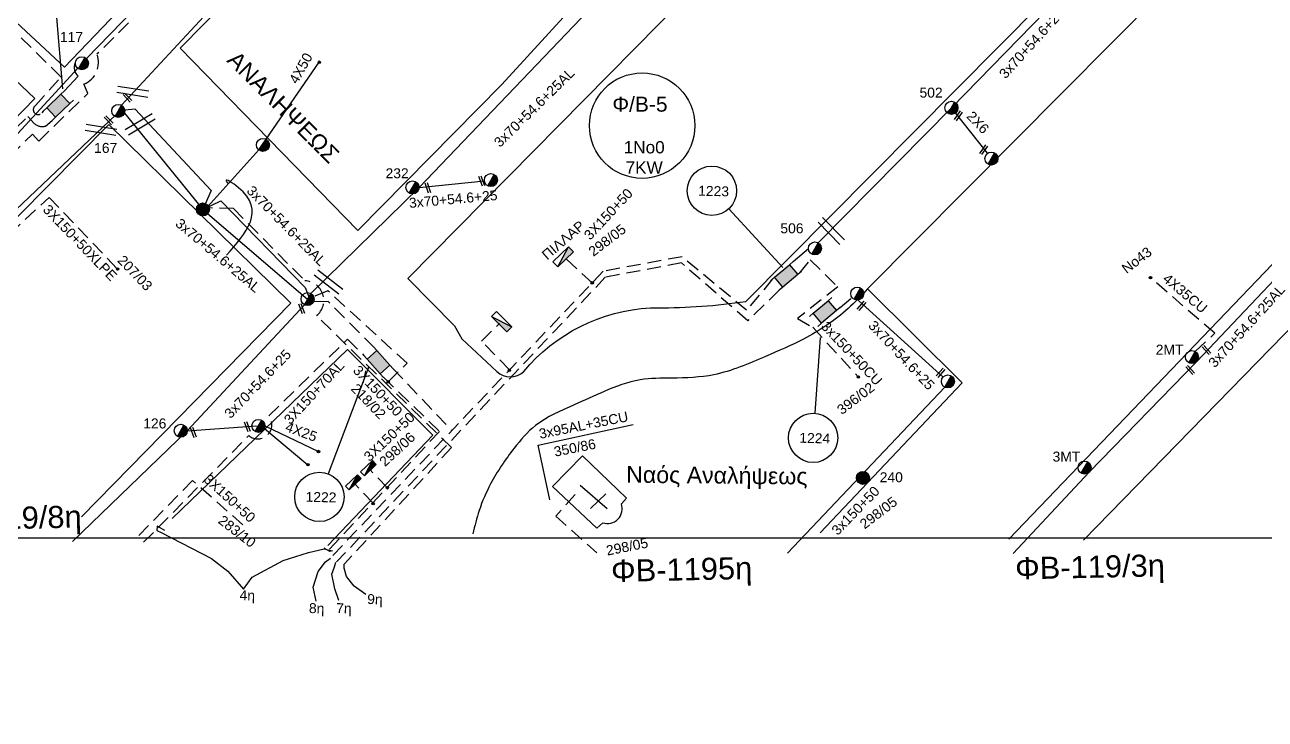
# Model space of a CAD drawing. Header units: millimetres. Extents: x -2449 to 2989, y 8 to 1056.
# Drawn here: x 182.8 to 407.5, y 8.4 to 134.2 of the extents above; entities that cross this region are included whole.
import ezdxf
from ezdxf.enums import TextEntityAlignment as Align

# ---------------------------------------------------------------- set-up
doc = ezdxf.new("R2010")
doc.units = ezdxf.units.MM
doc.linetypes.add('DASHED', pattern=[19.05, 12.7, -6.35])
for name, color, linetype in [('Link Box 4 Διευθύνσεων', 7, 'Continuous'), ('Άγνωστα', 7, 'Continuous'), ('Επιγραφές - Σχήματα', 7, 'Continuous'), ('Καλώδια ΧΤ   3x150+50CU', 7, 'DASHED'), ('Καλώδια ΧΤ   3x150+70AL', 7, 'DASHED'), ('Καλώδια ΧΤ   3x150AL+50XLPE', 7, 'DASHED'), ('Μηχανική τομή', 7, 'Continuous'), ('Στύλος Ξύλινος', 7, 'Continuous'), ('Στύλος Ξύλινος @ 1', 7, 'Continuous'), ('Στύλος ΦΜ', 7, 'Continuous'), ('Στύλος ΦΜ @ 1', 7, 'Continuous'), ('Συνδέσεις', 7, 'Continuous'), ('Συνεστραμμένα ΧΤ   3x70+54.6+25 AL', 7, 'SYN_LINE'), ('Τομή', 7, 'Continuous'), ('Υποσταθμοί', 7, 'Continuous'), ('Υπόβαθρο ΔΕΗ', 7, 'Continuous'), ('Υπόγεια Καλώδια Δικτύου ΧΤ   .075', 7, 'DASHED'), ('Υπόγεια καλώδια Παροχών ΧΤ   4x25', 7, 'DASHED')]:
    doc.layers.add(name, color=color, linetype=linetype)
doc.styles.add('ar', font='arial.ttf')
doc.styles.add('arial', font='arial.ttf')
doc.styles.get("Standard").update_dxf_attribs({"font": 'arial.ttf'})
doc.linetypes.add('SYN_LINE', pattern='A,0.5,-0.0001,["/\\/\\/\\/",Standard,S=0.1,R=0,X=0,Y=-0.05],-0.25', length=0.7501)

# ---------------------------------------------------------------- blocks, each defined once
blk = doc.blocks.new('ΥΠΑΡΧΩΝ ΤΣΙΜΕΝΤΕΝΙΟΣ ΣΤΥΛΟΣ')
at = {"layer": 'Στύλος ΦΜ'}
blk.add_hatch(color=7, dxfattribs=at).paths.add_polyline_path([(-1.29, -2.28, 0.574793), (2.62, 0, 0.268822), (1.3, 2.27)])
at = {"layer": 'Στύλος ΦΜ', "color": 7}
blk.add_line((-1.29, -2.28), (1.3, 2.27), dxfattribs=at)
blk.add_circle((0, 0), 2.62, dxfattribs=at)
at = {"layer": 'Στύλος ΦΜ', "flags": 4}
for tag, p in [('ΑΡΙΘΜΟΣ', (-4.68, 8.05)), ('ΤΥΠΟΣ', (-4.91, 3.03))]:
    blk.add_attdef(tag, p, '', height=4, dxfattribs=at)
blk = doc.blocks.new('ΥΠΑΡΧΩΝ ΞΥΛΙΝΟΣ ΣΤΥΛΟΣ')
at = {"layer": 'Στύλος Ξύλινος'}
h = blk.add_hatch(color=7, dxfattribs=at)
h.paths.add_polyline_path([(-2.62, 0, 0.270008), (-1.29, -2.28), (1.3, 2.27, 0.576266)])
h.paths.add_polyline_path([(-1.29, -2.28, 0.574793), (2.62, 0, 0.268822), (1.3, 2.27)])
at = {"layer": 'Στύλος Ξύλινος', "color": 7}
blk.add_line((-1.29, -2.28), (1.3, 2.27), dxfattribs=at)
blk.add_circle((0, 0), 2.62, dxfattribs=at)
at = {"layer": 'Στύλος Ξύλινος', "flags": 4}
for tag, p in [('ΑΡΙΘΜΟΣ', (-4.91, 8.6)), ('ΤΥΠΟΣ', (-4.85, 3.39))]:
    blk.add_attdef(tag, p, '', height=4, dxfattribs=at)
blk = doc.blocks.new('LINK BOX 4 ΑΝΑΧΩΡΗΣΕΩΝ')
at = {"layer": 'Link Box 4 Διευθύνσεων', "ltscale": 40}
blk.add_hatch(color=256, dxfattribs=at).paths.add_polyline_path([(-3.54, 0), (-3.54, -4.67), (3.54, -4.67), (3.54, 0)])
for p, q in [((-3.54, 0), (-5.33, 0)), ((5.33, 0), (3.54, 0)), ((-3.54, -4.67), (-5.33, -4.67)), ((5.33, -4.67), (3.54, -4.67))]:
    blk.add_line(p, q, dxfattribs=at)
blk.add_lwpolyline([(-3.54, -4.67), (-3.54, 0), (3.54, 0), (3.54, -4.67)], close=True, dxfattribs=at)
blk = doc.blocks.new('ΤΟΜΗ')
at = {"layer": 'Τομή', "ltscale": 40}
for p, q in [((-5.68, 0), (5.68, 0)), ((5.68, -2.33), (-5.68, -2.33))]:
    blk.add_line(p, q, dxfattribs=at)
blk = doc.blocks.new('_ΣΥΝΔΕΣΗ')
at = {"layer": 'Συνδέσεις', "linetype": 'SYN_LINE', "ltscale": 40}
blk.add_hatch(color=256, dxfattribs=at).paths.add_polyline_path([(0.5, -0.01, 1), (-0.5, -0.01, 1)])
at = {"layer": 'Συνδέσεις'}
blk.add_circle((0, -0.01), 0.5, dxfattribs=at)
blk = doc.blocks.new('ΜΗΧΑΝΙΚΗ ΤΟΜΗ')
at = {"layer": 'Μηχανική τομή', "ltscale": 40}
for p, q in [((-1.89, 0.78), (1.89, 0.78)), ((1.89, 0), (-1.89, 0))]:
    blk.add_line(p, q, dxfattribs=at)
blk = doc.blocks.new('υποσταθμος σε κλειστο χωρο')
at = {"layer": 'Υποσταθμοί', "ltscale": 40}
blk.add_hatch(color=256, dxfattribs=at).paths.add_polyline_path([(-9.5, -3.1), (9.5, -3.1), (9.5, 3.1)])
blk.add_lwpolyline([(-9.5, -3.1), (-9.5, 3.1), (9.5, 3.1), (9.5, -3.1)], close=True, dxfattribs=at)
blk.add_lwpolyline([(-9.5, -3.1), (9.5, 3.1)], dxfattribs=at)
blk = doc.blocks.new('ΥΠΑΡΧΩΝ ΥΠΟΣΤΑΘΜΟΣ ΣΕ ΚΛΕΙΣΤΟ ΧΩΡΟ')
at = {"layer": 'Υποσταθμοί'}
blk.add_blockref('υποσταθμος σε κλειστο χωρο', (0, 0), dxfattribs=at)
at = {"layer": 'Υποσταθμοί', "linetype": 'SYN_LINE', "ltscale": 40, "flags": 1}
for tag, p in [('ΜΕΤΑΣΧΗΜΑΤΙΣΜΟΣ', (10.7, 2.2)), ('ΙΣΧΥΣ', (10.6, -0.9)), ('ΑΡΙΘΜΟΣ', (10.8, -3.9))]:
    blk.add_attdef(tag, p, '', height=2, dxfattribs=at)

msp = doc.modelspace()

# ---------------------------------------------------------------- linework, layer by layer
at = {"layer": 'Άγνωστα', "color": 1, "linetype": 'DASHED', "ltscale": 0.2}
for p, q in [((220.61, 100.91), (216.22, 101.01)), ((220.61, 100.91), (233.55, 87.8)), ((260.11, 57.57), (235.68, 81.49)), ((260.11, 57.57), (240.68, 36.44))]:
    msp.add_line(p, q, dxfattribs=at)
at = {"layer": 'Άγνωστα', "color": 62, "linetype": 'DASHED', "ltscale": 0.2}
for p, q in [((237.76, 84.06), (235.11, 84.01)), ((246.12, 75.69), (237.76, 84.06)), ((249.54, 71.87), (260.18, 60.67))]:
    msp.add_line(p, q, dxfattribs=at)
at = {"layer": 'Άγνωστα', "color": 85, "linetype": 'DASHED', "ltscale": 0.2}
for points in [[(189.38, 124.72), (169.64, 144.17)], [(282.51, 49.07), (279.02, 45.16), (286.46, 38.49)]]:
    msp.add_lwpolyline(points, dxfattribs=at)
at = {"layer": 'Άγνωστα', "color": 30, "linetype": 'SYN_LINE', "ltscale": 10}
msp.add_lwpolyline([(357.22, 110.91), (351.42, 118.22)], dxfattribs=at)
at = {"layer": 'Άγνωστα', "color": 62, "linetype": 'DASHED', "ltscale": 0.2}
for points in [[(318.3, 88.15), (313.58, 82.46), (301.88, 92.16), (287.62, 89.54), (238.21, 37.6)], [(285.63, 87.44), (280.83, 91.8)], [(270.64, 71.67), (265.55, 76.87), (268.8, 80.06)]]:
    msp.add_lwpolyline(points, dxfattribs=at)
at = {"layer": 'Άγνωστα', "color": 6, "linetype": 'DASHED', "ltscale": 0.2}
msp.add_lwpolyline([(319.47, 86.08), (313.79, 80.57), (301.78, 91.04), (287.98, 88.45), (239.3, 36.85)], dxfattribs=at)
at = {"layer": 'Άγνωστα', "color": 133, "linetype": 'DASHED', "ltscale": 0.2}
msp.add_lwpolyline([(394.87, 75.01), (398.42, 78.3), (386.73, 88.37)], dxfattribs=at)
at = {"layer": 'Άγνωστα', "linetype": 'SYN_LINE', "ltscale": 20}
msp.add_lwpolyline([(349.48, 68.54), (320.98, 38.44), (320.98, 38.44)], dxfattribs=at)
at = {"layer": 'Άγνωστα', "color": 7, "linetype": 'DASHED', "ltscale": 0.2}
msp.add_lwpolyline([(222.33, 43.56), (213.19, 51.63), (202.8, 40.96)], dxfattribs=at)
at = {"layer": 'Άγνωστα', "color": 1, "linetype": 'DASHED', "ltscale": 0.2}
msp.add_arc((233.42, 84.24), 3.56, 309.4632, 87.8815, dxfattribs=at)
at = {"layer": 'Επιγραφές - Σχήματα', "linetype": 'Continuous', "ltscale": 0.2}
for p, q in [((189.71, 122.62), (188.53, 136.26)), ((320.14, 90.2), (310.34, 100.83)), ((326.91, 77.52), (325.95, 63.8)), ((245.16, 72.25), (237.77, 52.83))]:
    msp.add_line(p, q, dxfattribs=at)
at = {"layer": 'Επιγραφές - Σχήματα', "color": 7, "linetype": 'Continuous', "ltscale": 10}
msp.add_line((190, 122.22), (192.5, 124.88), dxfattribs=at)
at = {"layer": 'Επιγραφές - Σχήματα'}
msp.add_lwpolyline([(38.83, 1035.06), (2041.73, 1035.06), (2041.73, 41.17), (38.83, 41.17)], close=True, dxfattribs=at)
at = {"layer": 'Επιγραφές - Σχήματα', "linetype": 'Continuous', "ltscale": 0.2}
for points in [[(208.15, 42.53), (206.78, 43.35), (206.71, 42.53), (207.54, 42.18), (216.66, 37.45), (219.61, 35.19), (222.42, 31.9), (224, 34.09), (229.63, 37.11), (234.22, 38.55), (237.04, 39.23), (238.55, 38.89), (238.07, 38.75), (237.24, 39.23), (237.04, 39.44)], [(235.6, 29.77), (235.05, 32.31), (235.94, 35.12), (237.31, 36.9), (238.2, 37.52)], [(239.71, 29.84), (238.96, 31.97), (238.41, 34.64), (238.89, 35.94), (239.16, 36.83)], [(244.58, 30.94), (242.46, 32.45), (241.08, 34.23), (240.67, 35.74), (240.67, 36.42)]]:
    msp.add_lwpolyline(points, dxfattribs=at)
at = {"layer": 'Επιγραφές - Σχήματα', "color": 202}
msp.add_circle((294.65, 115.92), 9.55, dxfattribs=at)
at = {"layer": 'Επιγραφές - Σχήματα', "linetype": 'Continuous', "ltscale": 0.2}
for centre in [(307.3, 104.12), (325.64, 59.34), (236.18, 48.65)]:
    msp.add_circle(centre, 4.47, dxfattribs=at)
at = {"layer": 'Επιγραφές - Σχήματα', "color": 7, "linetype": 'Continuous', "ltscale": 10}
msp.add_arc((193.75, 126.44), 2, 153.797, 231.2064, dxfattribs=at)
at = {"layer": 'Επιγραφές - Σχήματα', "ltscale": 0.2}
msp.add_spline([(219.33, 92.43), (221.53, 104.68), (219.28, 105.94), (219.67, 105.38)], degree=3, dxfattribs=at)
at = {"layer": 'Καλώδια ΧΤ   3x150+50CU', "color": 6, "ltscale": 0.2}
msp.add_lwpolyline([(323.2, 89.22), (325.11, 91.6), (330.12, 86.69), (322.79, 80.98), (325.56, 79.38), (333.8, 70.41)], dxfattribs=at)
at = {"layer": 'Καλώδια ΧΤ   3x150+70AL', "color": 27, "ltscale": 0.2}
for p, q in [((248.51, 50.26), (245.38, 53.54)), ((245.95, 47.48), (242.65, 50.95))]:
    msp.add_line(p, q, dxfattribs=at)
at = {"layer": 'Καλώδια ΧΤ   3x150+70AL', "color": 30}
msp.add_lwpolyline([(322.04, 91.3), (324.79, 93.67)], dxfattribs=at)
at = {"layer": 'Καλώδια ΧΤ   3x150+70AL', "color": 173, "ltscale": 0.2}
for points in [[(248.65, 69.49), (252.06, 72.87), (237.71, 86), (235.14, 84.93)], [(241.28, 77.22), (244.25, 74.28)], [(247.8, 70.31), (257.95, 60.51), (237.25, 38.36)]]:
    msp.add_lwpolyline(points, dxfattribs=at)
msp.add_lwpolyline([(204.31, 40.41), (223.39, 59.74, 0.903786), (227, 63.33), (241.28, 77.22)], format="xyb", dxfattribs=at)
at = {"layer": 'Καλώδια ΧΤ   3x150+70AL', "color": 27, "ltscale": 0.2}
msp.add_lwpolyline([(225.1, 61.47), (225.14, 61.51)], dxfattribs=at)
at = {"layer": 'Καλώδια ΧΤ   3x150AL+50XLPE', "color": 27, "linetype": 'DASHED', "ltscale": 0.2}
msp.add_line((215.12, 147.99), (195.88, 128.86), dxfattribs=at)
for points in [[(173.81, 105.69), (174.6, 105.21), (184.18, 114.35), (185.36, 113.12), (194.21, 121.76), (193.51, 123.47)], [(180.08, 96.34), (187.21, 102.91), (199.62, 89.93)]]:
    msp.add_lwpolyline(points, dxfattribs=at)
msp.add_arc((191.96, 127.36), 4.2, 291.7916, 20.8758, dxfattribs=at)
at = {"layer": 'Συνεστραμμένα ΧΤ   3x70+54.6+25 AL', "color": 151, "ltscale": 20}
msp.add_line((228.16, 163.23), (193.96, 128.07), dxfattribs=at)
at = {"layer": 'Συνεστραμμένα ΧΤ   3x70+54.6+25 AL', "color": 30, "ltscale": 20}
for p, q in [((350.7, 119.15), (378.52, 147.74)), ((254.23, 104.73), (284.87, 136.74)), ((326.55, 94.7), (350.7, 119.15)), ((234.63, 85.52), (254.23, 104.73))]:
    msp.add_line(p, q, dxfattribs=at)
at = {"layer": 'Συνεστραμμένα ΧΤ   3x70+54.6+25 AL', "color": 1, "ltscale": 20}
msp.add_line((225.21, 111.53), (236.15, 127.41), dxfattribs=at)
at = {"layer": 'Συνεστραμμένα ΧΤ   3x70+54.6+25 AL', "color": 173, "ltscale": 20}
for p, q in [((200.86, 118.21), (215.08, 100.74)), ((215.08, 100.74), (234.04, 84.5))]:
    msp.add_line(p, q, dxfattribs=at)
at = {"layer": 'Συνεστραμμένα ΧΤ   3x70+54.6+25 AL', "color": 62, "ltscale": 20}
for q in [(200.91, 118.72), (216.58, 104.19)]:
    msp.add_line((202.83, 118.92), q, dxfattribs=at)
at = {"layer": 'Συνεστραμμένα ΧΤ   3x70+54.6+25 AL', "color": 1, "ltscale": 15}
msp.add_line((215.94, 101.24), (225.21, 111.53), dxfattribs=at)
at = {"layer": 'Συνεστραμμένα ΧΤ   3x70+54.6+25 AL', "color": 133, "ltscale": 20}
for p, q in [((422.55, 102.1), (395.14, 73.18)), ((395.14, 73.18), (375.65, 53.14)), ((375.65, 53.14), (361.88, 38.38))]:
    msp.add_line(p, q, dxfattribs=at)
at = {"layer": 'Συνεστραμμένα ΧΤ   3x70+54.6+25 AL', "color": 7, "linetype": 'SYN_LINE', "ltscale": 20}
msp.add_lwpolyline([(200.33, 119.62), (219.96, 140.83), (238.47, 160.38), (269.44, 192.53), (310.24, 234.34), (310.24, 234.35)], dxfattribs=at)
at = {"layer": 'Συνεστραμμένα ΧΤ   3x70+54.6+25 AL', "color": 151, "ltscale": 15}
msp.add_lwpolyline([(174, 106.33), (192.39, 126.32)], dxfattribs=at)
at = {"layer": 'Συνεστραμμένα ΧΤ   3x70+54.6+25 AL', "color": 27, "linetype": 'SYN_LINE', "ltscale": 20}
msp.add_lwpolyline([(123.28, 43.35), (175.09, 94.94), (199.38, 117.95)], dxfattribs=at)
at = {"layer": 'Συνεστραμμένα ΧΤ   3x70+54.6+25 AL', "color": 30, "linetype": 'SYN_LINE', "ltscale": 15}
msp.add_lwpolyline([(254.23, 104.73), (266.08, 105.93)], dxfattribs=at)
at = {"layer": 'Συνεστραμμένα ΧΤ   3x70+54.6+25 AL', "color": 62, "ltscale": 20}
msp.add_lwpolyline([(216.58, 104.19), (215.08, 100.74), (218.34, 102.32), (233.63, 86.62), (234.46, 84.44)], dxfattribs=at)
at = {"layer": 'Συνεστραμμένα ΧΤ   3x70+54.6+25 AL', "color": 62, "linetype": 'SYN_LINE', "ltscale": 20}
msp.add_lwpolyline([(233.46, 83.47), (212.23, 60.62), (191.46, 40.55)], dxfattribs=at)
at = {"layer": 'Συνεστραμμένα ΧΤ   3x70+54.6+25 AL', "color": 6, "linetype": 'DASHED', "ltscale": 0.2}
msp.add_lwpolyline([(330.55, 82.98), (332.68, 84.78)], dxfattribs=at)
at = {"layer": 'Συνεστραμμένα ΧΤ   3x70+54.6+25 AL', "color": 6, "linetype": 'SYN_LINE', "ltscale": 20}
msp.add_lwpolyline([(333.23, 84.78), (349.19, 70.36)], dxfattribs=at)
at = {"layer": 'Συνεστραμμένα ΧΤ   3x70+54.6+25 AL', "color": 62, "linetype": 'SYN_LINE', "ltscale": 10}
msp.add_lwpolyline([(212.23, 60.62), (223.96, 61.43)], dxfattribs=at)
at = {"layer": 'Υπόβαθρο ΔΕΗ'}
for p, q in [((283.41, 50.79), (288.3, 46.51)), ((285.29, 46.51), (288.09, 49.21))]:
    msp.add_line(p, q, dxfattribs=at)
for points in [[(346.11, 233.29), (328.18, 249.72), (224, 143.28), (210.97, 129.97), (243.14, 96.9), (269.26, 123.38), (286.94, 142.75), (307.21, 162.31), (331.94, 187.83), (350.74, 206.83, -0.242772), (346.11, 233.29, -4.425587)], [(252.18, 88.21), (260.66, 79.64), (261.99, 77.28), (268.32, 71.38, 0.393615), (273.21, 71.38, -0.208693), (296.17, 82.91), (297.43, 82.91, 0.035562), (313.42, 84.05), (405.13, 176.56), (381.68, 198.98, -0.15492), (361.65, 199.18), (252.18, 88.21)]]:
    msp.add_lwpolyline(points, format="xyb", dxfattribs=at)
for points in [[(190, 126.55), (212.16, 149.72), (142.99, 212.68), (132.67, 207.7), (121.79, 190.02), (190, 126.55)], [(116.94, 182.51), (153.68, 150.08), (174.83, 130.11), (184.62, 120.86), (147.75, 82.89), (85.68, 127.58), (116.94, 182.51)], [(326.9, 42.14), (352.61, 69.32), (335.51, 86.32), (415.05, 166.49)], [(415.05, 166.49), (432.71, 148.97), (420.54, 136.21), (436.96, 120.1), (361.1, 40.96)], [(126.93, 44.33), (198.01, 116.1), (231.01, 83.75), (193.07, 45.03)], [(374.62, 40.81), (444.89, 112.79), (462, 96.09), (474.61, 108.39), (505.49, 80.52), (436.67, 8.35)], [(209.53, 44.7), (241.28, 75.38), (256.74, 59.83), (237.73, 39.86)], [(277.94, 48.1), (275.79, 58.02), (293.04, 61.76)], [(287.51, 43.96), (286.46, 43), (278.39, 50.51), (283.86, 56.11), (291.85, 48.43), (290.89, 47.39)]]:
    msp.add_lwpolyline(points, dxfattribs=at)
msp.add_arc((288.38, 46.48), 2.67, 250.8479, 19.8728, dxfattribs=at)
msp.add_spline([(335.51, 86.32), (331.97, 82.77), (323.89, 77.24), (317.01, 74.1), (307.67, 70.78), (300.06, 70.17), (294.3, 69.86), (287.78, 67.76), (282.32, 65.31), (275.33, 61.57), (271.48, 57.47), (267.2, 51), (265.14, 46.18), (263.97, 41.96)], degree=3, dxfattribs=at)
at = {"layer": 'Υπόγεια Καλώδια Δικτύου ΧΤ   .075', "color": 85, "linetype": 'DASHED', "ltscale": 0.2}
msp.add_lwpolyline([(186.14, 118.55), (185.91, 118.27, -1.12169), (184.67, 119.5), (189.38, 124.72)], format="xyb", dxfattribs=at)
msp.add_lwpolyline([(175.71, 110.05), (183.37, 117.59), (184.53, 116.33)], dxfattribs=at)
at = {"layer": 'Υπόγεια Καλώδια Δικτύου ΧΤ   .075', "linetype": 'DASHED', "ltscale": 0.2}
msp.add_lwpolyline([(186.58, 115.85), (187.75, 116.86)], dxfattribs=at)
at = {"layer": 'Υπόγεια Καλώδια Δικτύου ΧΤ   .075', "color": 85, "linetype": 'DASHED', "ltscale": 0.2}
msp.add_arc((185.97, 117.88), 2.12, 227.2369, 286.7222, dxfattribs=at)
at = {"layer": 'Υπόγεια καλώδια Παροχών ΧΤ   4x25', "color": 62, "linetype": 'SYN_LINE', "ltscale": 10}
for points in [[(223.96, 61.43), (226.31, 61.51), (236.02, 56.85)], [(226.22, 61.05), (234.11, 54.48)]]:
    msp.add_lwpolyline(points, dxfattribs=at)

# ---------------------------------------------------------------- block references
at = {"layer": 'Link Box 4 Διευθύνσεων'}
for p, xscale, yscale, zscale, rotation in [((188.07, 120.39), 0.4999999999999999, 0.4999999999999999, 0.4999999999999999, 43.55690702389091), ((320, 89.58), 0.5, 0.5, 0.5, 40.13469275695972), ((327.01, 83.05), 0.5, 0.5, 0.5, 40.13469275695972), ((247.76, 73.85), 0.5, 0.5, 0.5, 311.8449968251819)]:
    msp.add_blockref('LINK BOX 4 ΑΝΑΧΩΡΗΣΕΩΝ', p, dxfattribs=dict(at, xscale=xscale, yscale=yscale, zscale=zscale, rotation=rotation))
at = {"layer": 'Μηχανική τομή'}
for p, xscale, yscale, zscale, rotation in [((201.54, 121.15), 0.5000000000000101, 0.5000000000000101, 0.5000000000000101, 133.5939188986181), ((198.14, 117.03), 0.5000000000000101, 0.5000000000000101, 0.5000000000000101, 133.5939188986181), ((352.12, 117.59), 0.4999999999999764, 0.4999999999999764, 0.4999999999999764, 55.25691153017176), ((356.7, 111.45), 0.4999999999999764, 0.4999999999999764, 0.4999999999999764, 55.25691153017176), ((265.76, 105.96), 0.5000000000000034, 0.5000000000000034, 0.5000000000000034, 110.1155379365395), ((256.01, 104.72), 0.5000000000000034, 0.5000000000000034, 0.5000000000000034, 110.1155379365395), ((233.14, 82.81), 0.5000000000000101, 0.5000000000000101, 0.5000000000000101, 110.1155379365392), ((334.54, 83.14), 0.4999999999999858, 0.4999999999999858, 0.4999999999999858, 48.93026817714148), ((397.05, 75.4), 0.4999999999999994, 0.4999999999999994, 0.4999999999999994, 132.4503232381856), ((348.85, 71.01), 0.4999999999999858, 0.4999999999999858, 0.4999999999999858, 48.93026817714148), ((394.11, 71.76), 0.4999999999999994, 0.4999999999999994, 0.4999999999999994, 132.4503232381856), ((213.53, 60.39), 0.5000000000000101, 0.5000000000000101, 0.5000000000000101, 110.1155379365392), ((223.29, 61.43), 0.5000000000000101, 0.5000000000000101, 0.5000000000000101, 110.1155379365392)]:
    msp.add_blockref('ΜΗΧΑΝΙΚΗ ΤΟΜΗ', p, dxfattribs=dict(at, xscale=xscale, yscale=yscale, zscale=zscale, rotation=rotation))
at = {"layer": 'Στύλος Ξύλινος @ 1', "ltscale": 40, "xscale": 0.4499999999998181, "yscale": 0.4499999999998181, "zscale": 0.4499999999998181}
msp.add_blockref('ΥΠΑΡΧΩΝ ΞΥΛΙΝΟΣ ΣΤΥΛΟΣ', (215.08, 100.74), dxfattribs=at)
at = {"layer": 'Στύλος Ξύλινος @ 1', "ltscale": 40}
ref = msp.add_blockref('ΥΠΑΡΧΩΝ ΞΥΛΙΝΟΣ ΣΤΥΛΟΣ', (334.67, 52.08), dxfattribs=dict(at, xscale=0.4499999999998181, yscale=0.4499999999998181, zscale=0.4499999999998181))
ref.add_attrib('ΤΥΠΟΣ', '240', (337.7, 51.3), dxfattribs={"layer": 'Στύλος Ξύλινος', "height": 1.8, "flags": 4})
at = {"layer": 'Στύλος ΦΜ @ 1', "ltscale": 40}
ref = msp.add_blockref('ΥΠΑΡΧΩΝ ΤΣΙΜΕΝΤΕΝΙΟΣ ΣΤΥΛΟΣ', (193.14, 127.23), dxfattribs=dict(at, xscale=0.4499999999998181, yscale=0.4499999999998181, zscale=0.4499999999998181))
ref.add_attrib('ΑΡΙΘΜΟΣ', '117', (189.16, 131.09), dxfattribs={"layer": 'Στύλος ΦΜ', "height": 1.8, "flags": 4})
ref = msp.add_blockref('ΥΠΑΡΧΩΝ ΤΣΙΜΕΝΤΕΝΙΟΣ ΣΤΥΛΟΣ', (350.69, 119.15), dxfattribs=dict(at, xscale=0.4499999999998181, yscale=0.4499999999998181, zscale=0.4499999999998181))
ref.add_attrib('ΤΥΠΟΣ', '502', (344.91, 121.01), dxfattribs={"layer": 'Στύλος ΦΜ', "height": 1.8, "flags": 4})
ref = msp.add_blockref('ΥΠΑΡΧΩΝ ΤΣΙΜΕΝΤΕΝΙΟΣ ΣΤΥΛΟΣ', (199.74, 118.6), dxfattribs=dict(at, xscale=0.4499999999998181, yscale=0.4499999999998181, zscale=0.4499999999998181))
ref.add_attrib('ΤΥΠΟΣ', '167', (195.36, 110.99), dxfattribs={"layer": 'Στύλος ΦΜ', "height": 1.8, "flags": 4})
at = {"layer": 'Στύλος ΦΜ @ 1', "ltscale": 40, "xscale": 0.4499999999998181, "yscale": 0.4499999999998181, "zscale": 0.4499999999998181}
for p in [(225.96, 112.43), (357.93, 109.96), (267.25, 106.05), (234.04, 84.5), (333.63, 85.48), (350.06, 69.57), (225.14, 61.51)]:
    msp.add_blockref('ΥΠΑΡΧΩΝ ΤΣΙΜΕΝΤΕΝΙΟΣ ΣΤΥΛΟΣ', p, dxfattribs=at)
at = {"layer": 'Στύλος ΦΜ @ 1', "ltscale": 40}
ref = msp.add_blockref('ΥΠΑΡΧΩΝ ΤΣΙΜΕΝΤΕΝΙΟΣ ΣΤΥΛΟΣ', (253.05, 104.73), dxfattribs=dict(at, xscale=0.4499999999998181, yscale=0.4499999999998181, zscale=0.4499999999998181))
ref.add_attrib('ΑΡΙΘΜΟΣ', '232', (248.16, 106.39), dxfattribs={"layer": 'Στύλος ΦΜ', "height": 1.8, "flags": 4})
ref = msp.add_blockref('ΥΠΑΡΧΩΝ ΤΣΙΜΕΝΤΕΝΙΟΣ ΣΤΥΛΟΣ', (325.97, 93.67), dxfattribs=dict(at, xscale=0.4499999999998181, yscale=0.4499999999998181, zscale=0.4499999999998181))
ref.add_attrib('ΤΥΠΟΣ', '506', (319.7, 96.42), dxfattribs={"layer": 'Στύλος ΦΜ', "height": 1.8, "flags": 4})
ref = msp.add_blockref('ΥΠΑΡΧΩΝ ΤΣΙΜΕΝΤΕΝΙΟΣ ΣΤΥΛΟΣ', (394.28, 73.99), dxfattribs=dict(at, xscale=0.4499999999998181, yscale=0.4499999999998181, zscale=0.4499999999998181))
ref.add_attrib('ΤΥΠΟΣ', '2ΜΤ', (387.71, 74.43), dxfattribs={"layer": 'Στύλος ΦΜ', "height": 1.8, "flags": 4})
ref = msp.add_blockref('ΥΠΑΡΧΩΝ ΤΣΙΜΕΝΤΕΝΙΟΣ ΣΤΥΛΟΣ', (211.05, 60.62), dxfattribs=dict(at, xscale=0.4499999999998181, yscale=0.4499999999998181, zscale=0.4499999999998181))
ref.add_attrib('ΤΥΠΟΣ', '126', (204.26, 61.05), dxfattribs={"layer": 'Στύλος ΦΜ', "height": 1.8, "flags": 4})
ref = msp.add_blockref('ΥΠΑΡΧΩΝ ΤΣΙΜΕΝΤΕΝΙΟΣ ΣΤΥΛΟΣ', (374.81, 53.96), dxfattribs=dict(at, xscale=0.4499999999998181, yscale=0.4499999999998181, zscale=0.4499999999998181))
ref.add_attrib('ΤΥΠΟΣ', '3ΜΤ', (369.02, 55.05), dxfattribs={"layer": 'Στύλος ΦΜ', "height": 1.8, "flags": 4})
at = {"layer": 'Συνδέσεις', "xscale": 0.4500000000000455, "yscale": 0.4500000000000455, "zscale": 0.4500000000000455}
for p in [(236.16, 127.42), (199.62, 89.94), (285.61, 87.44), (386.76, 88.37), (248.65, 69.49), (270.59, 71.59), (333.83, 70.39), (236.02, 56.86), (234.12, 54.48), (248.5, 50.3), (245.91, 47.44)]:
    msp.add_blockref('_ΣΥΝΔΕΣΗ', p, dxfattribs=at)
at = {"layer": 'Τομή'}
for p, xscale, yscale, zscale, rotation in [((202.27, 121.5), 0.500000000000021, 0.500000000000021, 0.500000000000021, 170.9076026488583), ((204.01, 115.66), 0.500000000000021, 0.500000000000021, 0.500000000000021, 210.7715578099244), ((196.52, 114.59), 0.5000000000000211, 0.5000000000000211, 0.5000000000000211, 170.9076026488583), ((328.51, 96.41), 0.5000000000000012, 0.5000000000000012, 0.5000000000000012, 134.5152466421551), ((238.17, 88.04), 0.5000000000000415, 0.5000000000000415, 0.5000000000000415, 322.6467378699062)]:
    msp.add_blockref('ΤΟΜΗ', p, dxfattribs=dict(at, xscale=xscale, yscale=yscale, zscale=zscale, rotation=rotation))
at = {"layer": 'Υποσταθμοί'}
for p, xscale, yscale, zscale, rotation in [((280.35, 92.15), 0.2067337141406888, 0.2067337141406888, 0.2067337141406888, 43.71685703668089), ((269.21, 80.42), 0.2067337141406919, 0.2067337141406919, 0.2067337141406919, 315.0045622628358), ((245.07, 53.85), 0.1572250851545072, 0.1572250851545072, 0.1572250851545072, 43.71685703668002), ((242.34, 51.28), 0.1572250851545072, 0.1572250851545072, 0.1572250851545072, 43.71685703668002)]:
    msp.add_blockref('ΥΠΑΡΧΩΝ ΥΠΟΣΤΑΘΜΟΣ ΣΕ ΚΛΕΙΣΤΟ ΧΩΡΟ', p, dxfattribs=dict(at, xscale=xscale, yscale=yscale, zscale=zscale, rotation=rotation))

# ---------------------------------------------------------------- texts
at = {"layer": 'Άγνωστα', "linetype": 'SYN_LINE', "ltscale": 20, "char_height": 1.8, "width": 69.1904, "attachment_point": 1, "style": 'arial'}
for s, insert, rotation in [('4X50', (230.58, 124.21), 60.5742), ('2X6', (354.59, 118.75), 313.8352), ('3X150+50', (283.93, 96.29), 47.0038), ('4X35CU', (389.98, 89.28), 319.9497), ('3X150+50', (243.44, 72.67), 313.4813), ('3X150+50', (244.02, 56.22), 43.4813), ('3X150+50', (216.26, 52.94), 317.7119), ('3x150+50', (328.79, 42.81), 45.7067)]:
    msp.add_mtext(s, dxfattribs=dict(at, insert=insert, rotation=rotation))
at = {"layer": 'Επιγραφές - Σχήματα', "color": 1, "style": 'ar'}
for s, height, p in [('Φ/Β-5', 2.719, (294.26, 119.87)), ('1No0', 2.224, (295.03, 112.01)), ('7KW', 2.224, (295.02, 108.32))]:
    msp.add_text(s, height=height, dxfattribs=at).set_placement(p, align=Align.MIDDLE)
at = {"layer": 'Επιγραφές - Σχήματα', "width": 157.7424, "attachment_point": 1}
for s, insert, char_height, rotation in [('ΑΝΑΛΗΨΕΩΣ', (221.39, 129.73), 3, 314.8821), ('Ναός Αναλήψεως', (291.78, 54.22), 3, 359.4248), ('ΦΒ-119/8η', (165.93, 46.51), 4, 1.2511), ('ΦΒ-119/3η', (362.19, 37.67), 4, 1.2511), ('ΦΒ-1195η', (288.98, 37.22), 4, 1.2511)]:
    msp.add_mtext(s, dxfattribs=dict(at, insert=insert, char_height=char_height, rotation=rotation))
at = {"layer": 'Επιγραφές - Σχήματα', "linetype": 'SYN_LINE', "ltscale": 20, "char_height": 1.8, "width": 69.1904, "attachment_point": 1, "style": 'arial'}
for s, insert, rotation in [('1223', (304.83, 105.04), 358.5109), ('ΠΙΛΛΑΡ', (276.28, 92.83), 40.7656), ('298/05', (284.72, 93.54), 37.4321), ('\\A1;207/03', (200.77, 92.62), 313.8352), ('Nο43', (381.33, 90.44), 37.4321), ('\\A1;218/02', (243.07, 69.37), 313.8352), ('396/02', (329.75, 64.87), 37.4321), ('3x95AL+35CU', (275.81, 60.92), 11.3132), ('298/06', (246.84, 55.34), 42.6256), ('350/86', (278.51, 57.68), 11.3132), ('1224', (323.16, 60.26), 358.5109), ('1222', (233.7, 49.57), 358.5109), ('298/05', (333.87, 44.15), 37.4321), ('283/10', (218.78, 45.46), 322.3268), ('298/05', (287.98, 39.76), 11.3132), ('4η', (221.75, 31.74), 358.4544), ('8η', (234.31, 29.4), 358.4544), ('7η', (239.25, 29.4), 358.4544), ('9η', (244.87, 31.04), 358.4544)]:
    msp.add_mtext(s, dxfattribs=dict(at, insert=insert, rotation=rotation))
at = {"layer": 'Καλώδια ΧΤ   3x150+50CU', "ltscale": 40, "insert": (328.24, 80.65), "char_height": 1.8, "width": 69.1904, "attachment_point": 1, "rotation": 313.1831, "style": 'arial'}
msp.add_mtext('3x150+50CU', dxfattribs=at)
at = {"layer": 'Καλώδια ΧΤ   3x150+70AL', "ltscale": 40, "insert": (229.57, 62.85), "char_height": 1.8, "width": 69.1904, "attachment_point": 1, "rotation": 47.0293, "style": 'arial'}
msp.add_mtext('3X150+70AL', dxfattribs=at)
at = {"layer": 'Καλώδια ΧΤ   3x150AL+50XLPE', "linetype": 'SYN_LINE', "ltscale": 20, "insert": (187.24, 101.82), "char_height": 1.8, "width": 69.1904, "attachment_point": 1, "rotation": 313.8352, "style": 'arial'}
msp.add_mtext('\\A1;3X150+50XLPE', dxfattribs=at)
at = {"layer": 'Συνεστραμμένα ΧΤ   3x70+54.6+25 AL', "style": 'arial'}
for rotation, p in [(47.7733, (360.49, 124.29)), (44.3639, (268.88, 111.87)), (314.5544, (222.86, 103.97)), (319.7991, (209.92, 97.91)), (47.7733, (398.41, 71.92))]:
    msp.add_text('3x70+54.6+25AL', height=1.8, rotation=rotation, dxfattribs=at).set_placement(p)
at = {"layer": 'Συνεστραμμένα ΧΤ   3x70+54.6+25 AL', "linetype": 'SYN_LINE', "ltscale": 20, "char_height": 1.8, "width": 69.1904, "attachment_point": 1, "style": 'arial'}
for insert, rotation in [((252.34, 102.79), 5.176), ((336.81, 80.8), 313.1831), ((218.78, 63.96), 46.1416)]:
    msp.add_mtext('3x70+54.6+25', dxfattribs=dict(at, insert=insert, rotation=rotation))
at = {"layer": 'Υπόγεια καλώδια Παροχών ΧΤ   4x25', "linetype": 'DASHED', "ltscale": 0.1, "insert": (230.46, 62.3), "char_height": 1.8, "width": 69.1904, "attachment_point": 1, "rotation": 340.008, "style": 'arial'}
msp.add_mtext('\\A1;4X25', dxfattribs=at)

doc.saveas('drawing.dxf')
